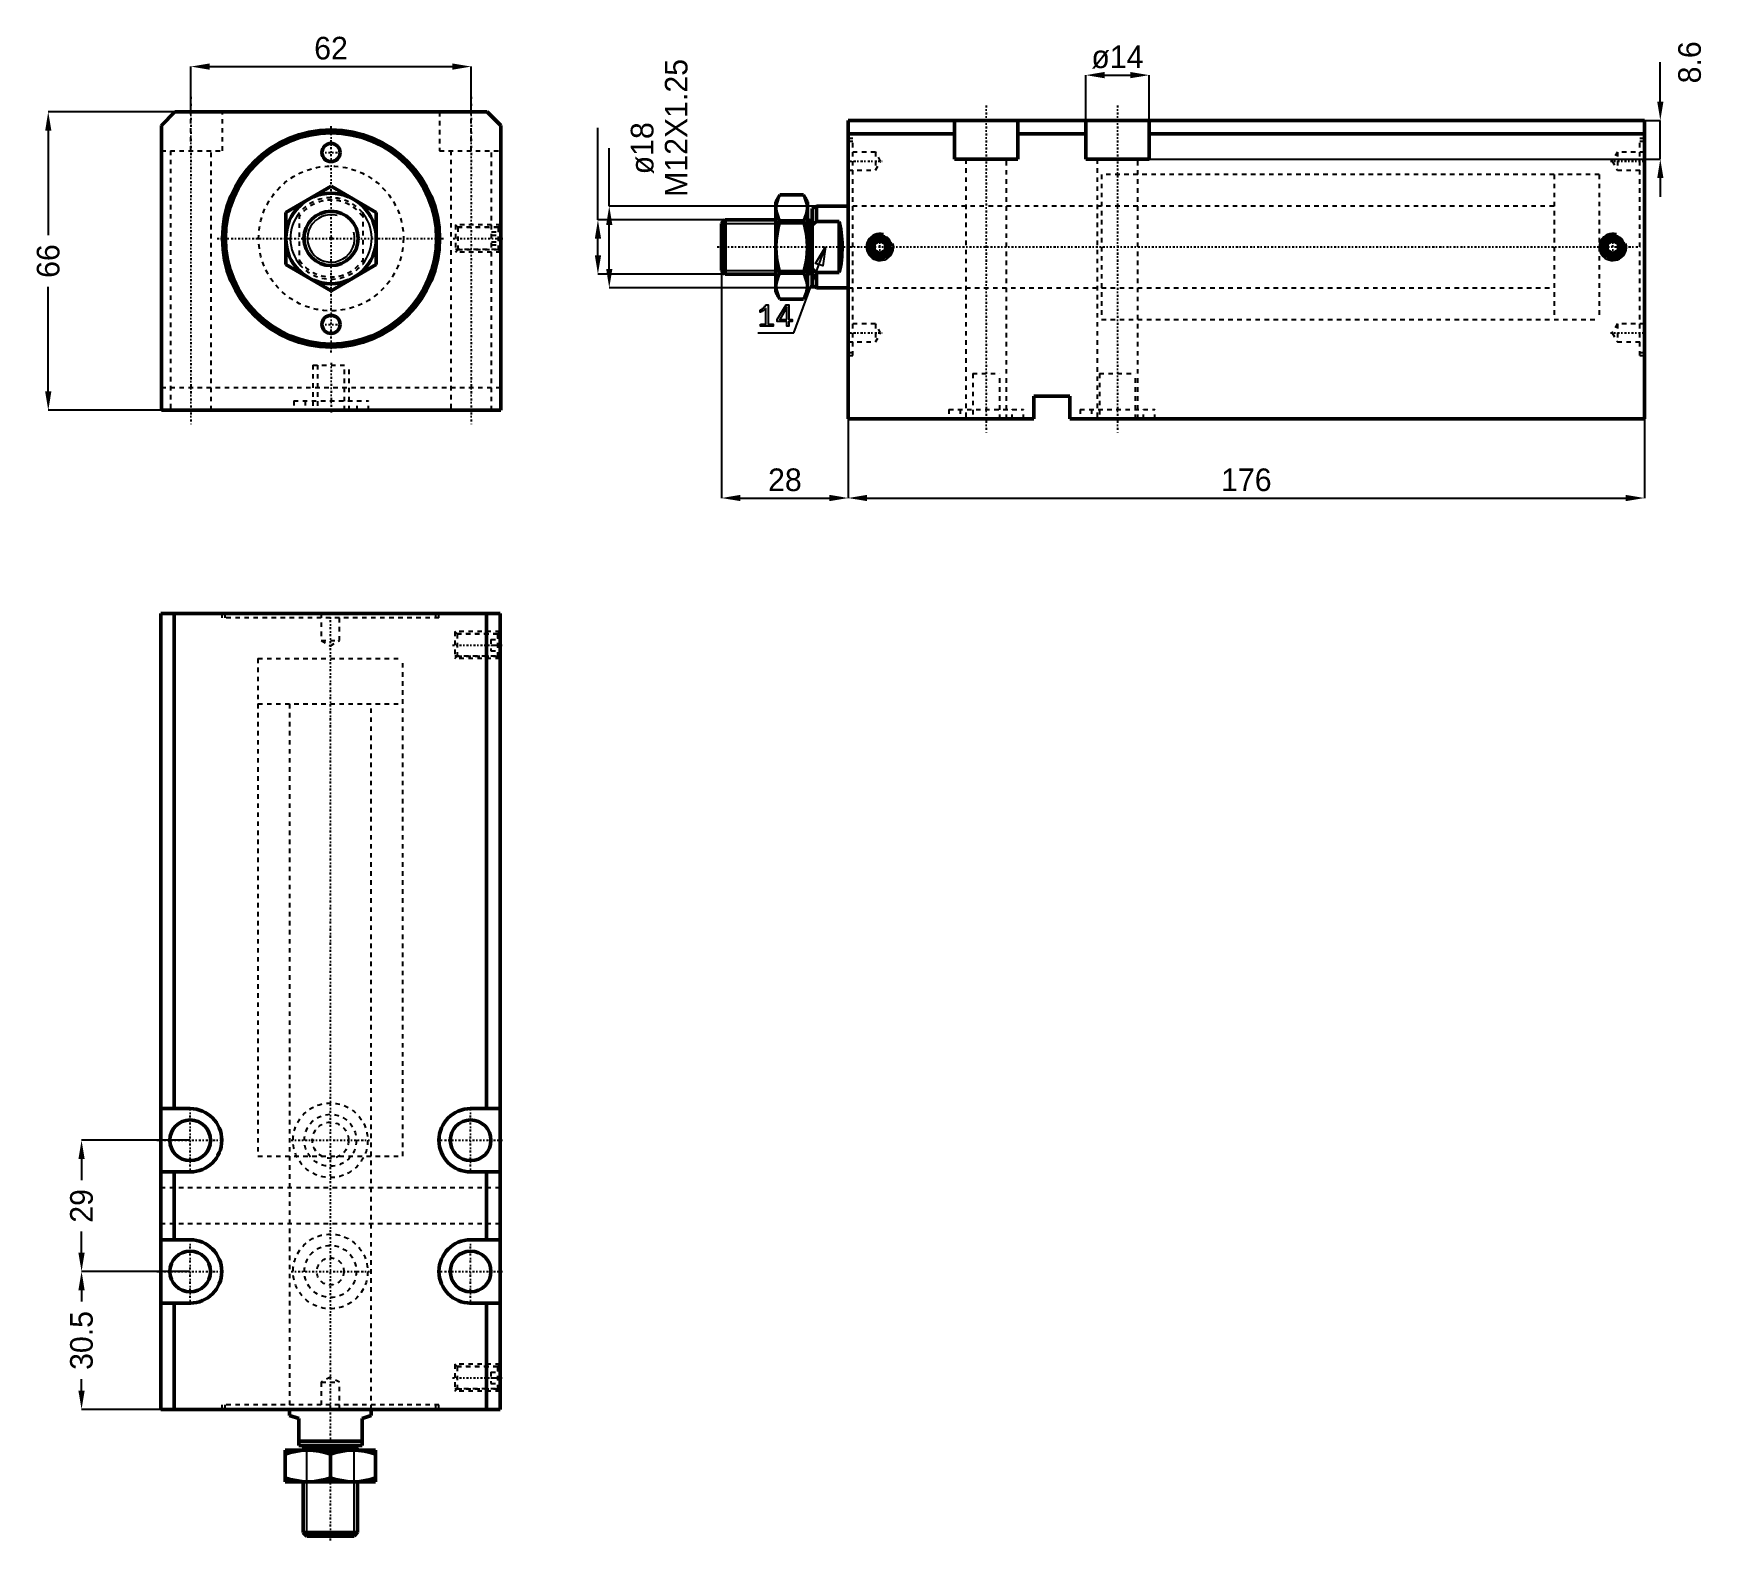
# Model space of a CAD drawing. Header units: millimetres. Extents: x -66 to 304, y -288 to 45.
import ezdxf

# ---------------------------------------------------------------- set-up
doc = ezdxf.new("R2010")
doc.units = ezdxf.units.MM
doc.linetypes.add('Center', pattern=[1.5, 0.45, -0.5, 0.05, -0.5])
doc.linetypes.add('Dashed', pattern=[2, 1, -1])
for name, color, linetype, lineweight in [('2d ConnectionPoints', 7, 'Continuous', 50), ('AM_0', 7, 'Continuous', 50), ('AM_5', 3, 'Continuous', 25), ('AM_7', 7, 'Center', 25), ('AM_9', 6, 'Dashed', 25)]:
    doc.layers.add(name, color=color, linetype=linetype, lineweight=lineweight)
doc.dimstyles.new('ISO-25', dxfattribs={"dimtxt": 2.5, "dimasz": 2.5, "dimexe": 1.25, "dimexo": 0.625, "dimtad": 1, "dimtxsty": 'Standard', "dimcen": 2.5, "dimadec": 0, "dimazin": 0, "dimtfac": 1, "dimtmove": 0, "dimatfit": 3, "dimfxl": 0, "dimarcsym": 0})

# ---------------------------------------------------------------- blocks, each defined once
blk = doc.blocks.new('1_JECX_MF_EXLA_32_100_0_rod__0_in_JECX_MF_160_EXLA_32_100_0__0')
at = {"layer": 'AM_0'}
for p, q in [((-10, 5.77), (0, 11.55)), ((0, 11.55), (10, 5.77)), ((-10, -5.77), (-10, 5.77)), ((10, 5.77), (10, -5.77)), ((0, -11.55), (-10, -5.77)), ((10, -5.77), (0, -11.55))]:
    blk.add_line(p, q, dxfattribs=at)
for radius in [10, 6]:
    blk.add_circle((0, 0), radius, dxfattribs=at)
at = {"layer": 'AM_5'}
blk.add_arc((0, 0), 5.23, 75, 15, dxfattribs=at)
at = {"layer": 'AM_9'}
for p, q in [((-7, -5.66), (-7, 5.66)), ((7, 5.66), (7, -5.66))]:
    blk.add_line(p, q, dxfattribs=at)
for points in [[(-7, 5.66), (-7.47, 5.03), (-7.88, 4.36), (-8.23, 3.65), (-8.51, 2.92), (-8.73, 2.17), (-8.89, 1.4), (-8.98, 0.62), (-9, -0.17), (-8.95, -0.95), (-8.83, -1.73), (-8.65, -2.49), (-8.4, -3.23), (-8.09, -3.95), (-7.71, -4.64), (-7.28, -5.3), (-7, -5.66)], [(7, -5.66), (7.47, -5.03), (7.88, -4.36), (8.23, -3.65), (8.51, -2.92), (8.73, -2.17), (8.89, -1.4), (8.98, -0.62), (9, 0.17), (8.95, 0.95), (8.83, 1.73), (8.65, 2.49), (8.4, 3.23), (8.09, 3.95), (7.71, 4.64), (7.28, 5.3), (7, 5.66)]]:
    blk.add_lwpolyline(points, dxfattribs=at)
for radius, start, end in [(9, 38.9424, 141.0576), (8.5, 34.5603, 145.4397), (8.5, 214.5603, 325.4397), (9, 218.9424, 321.0576)]:
    blk.add_arc((0, 0), radius, start, end, dxfattribs=at)
blk = doc.blocks.new('2_JECX_MF_EXLA_32_100_0_body__0_in_JECX_MF_160_EXLA_32_100_0__0')
at = {"layer": 'AM_0'}
for p, q in [((-34.5, 28), (-37.5, 25)), ((34.5, 28), (-34.5, 28)), ((37.5, 25), (34.5, 28)), ((-37.5, 25), (-37.5, -38)), ((37.5, -38), (37.5, 25)), ((-37.5, -38), (37.5, -38))]:
    blk.add_line(p, q, dxfattribs=at)
for centre, radius in [((0, 0), 24), ((0, 0), 23.34), ((0, 19), 2), ((0, -19), 2)]:
    blk.add_circle(centre, radius, dxfattribs=at)
at = {"layer": 'AM_5', "linetype": 'Dashed'}
for p, q in [((37.5, 3), (27.5, 3)), ((37.5, -3), (27.5, -3))]:
    blk.add_line(p, q, dxfattribs=at)
at = {"layer": 'AM_7'}
for p, q in [((-31, 31.3), (-31, -41.3)), ((31, 31.3), (31, -41.3)), ((0, -25.2), (0, 25.2)), ((-2.1, 19), (2.1, 19)), ((-25.2, 0), (25.2, 0)), ((27, 0), (38, 0)), ((-2.1, -19), (2.1, -19)), ((0, -27.5), (0, -38.5))]:
    blk.add_line(p, q, dxfattribs=at)
at = {"layer": 'AM_9'}
for p, q in [((-31, 19.4), (-31, 28)), ((-24, 19.4), (-24, 28)), ((24, 28), (24, 19.4)), ((31, 19.4), (31, 28)), ((-37.5, 19.4), (-24, 19.4)), ((-35.5, 19.4), (-35.5, -38)), ((-26.5, -38), (-26.5, 19.4)), ((24, 19.4), (37.5, 19.4)), ((26.5, 19.4), (26.5, -38)), ((35.5, -38), (35.5, 19.4)), ((28.04, 2.46), (27.5, 3)), ((27.5, 3), (27.5, -3)), ((37, 2.4), (27.5, 2.4)), ((36.96, 2.46), (28.04, 2.46)), ((28.04, 2.46), (28.04, -2.46)), ((35.5, 1.44), (37.5, 1.44)), ((35.5, 0.72), (37.5, 0.72)), ((37.5, 3), (36.96, 2.46)), ((36.96, 2.46), (36.96, -2.46)), ((37.5, 1.9), (37, 2.4)), ((37, 2.4), (37, -2.4)), ((27.5, -2.4), (37, -2.4)), ((27.5, -3), (28.04, -2.46)), ((28.04, -2.46), (36.96, -2.46)), ((35.5, -0.72), (37.5, -0.72)), ((35.5, -1.44), (37.5, -1.44)), ((36.96, -2.46), (37.5, -3)), ((37, -2.4), (37.5, -1.9)), ((-4, -28), (4, -28)), ((-4, -28), (-4, -38)), ((-3, -28), (-3, -38)), ((3, -38), (3, -28)), ((4, -38), (4, -28)), ((37.5, -33), (-37.5, -33)), ((-8.25, -35.9), (8.25, -35.9)), ((-8.25, -35.9), (-8.25, -38)), ((-5.75, -35.9), (-5.75, -38)), ((5.75, -38), (5.75, -35.9)), ((8.25, -38), (8.25, -35.9))]:
    blk.add_line(p, q, dxfattribs=at)
blk.add_circle((0, 0), 16, dxfattribs=at)
blk = doc.blocks.new('*D3')
at = {"layer": 'AM_5', "color": 0, "lineweight": -2}
for p, q in [((-31, 28), (-31, 38)), ((-26.83, 38), (26.83, 38)), ((31, 28), (31, 38))]:
    blk.add_line(p, q, dxfattribs=at)
at = {"layer": 'AM_5', "color": 0}
for points in [[(-26.83, 38.69), (-26.83, 37.31), (-31, 38)], [(26.83, 37.31), (26.83, 38.69), (31, 38)]]:
    blk.add_solid(points, dxfattribs=at)
at = {"layer": 'Defpoints', "color": 0}
for p in [(31, 38), (-31, 28), (31, 28)]:
    blk.add_point(p, dxfattribs=at)
at = {"layer": 'AM_5', "color": 0, "insert": (0, 42.05), "char_height": 5, "attachment_point": 5}
blk.add_mtext('62', dxfattribs=at)
blk = doc.blocks.new('*D4')
at = {"layer": 'AM_5', "color": 0, "lineweight": -2}
for p, q in [((-34.5, 28), (-62.5, 28)), ((-62.5, 23.83), (-62.5, 0.72)), ((-62.5, -33.83), (-62.5, -10.72)), ((-37.5, -38), (-62.5, -38))]:
    blk.add_line(p, q, dxfattribs=at)
at = {"layer": 'AM_5', "color": 0}
for points in [[(-61.81, 23.83), (-63.19, 23.83), (-62.5, 28)], [(-63.19, -33.83), (-61.81, -33.83), (-62.5, -38)]]:
    blk.add_solid(points, dxfattribs=at)
at = {"layer": 'Defpoints', "color": 0}
for p in [(-34.5, 28), (-62.5, -38), (-37.5, -38)]:
    blk.add_point(p, dxfattribs=at)
at = {"layer": 'AM_5', "color": 0, "insert": (-62.5, -5), "char_height": 5, "attachment_point": 5, "rotation": 90}
blk.add_mtext('66', dxfattribs=at)
blk = doc.blocks.new('1_JECX_MF_EXLA_32_100_0_rod__0_in_JECX_MF_160_EXLA_32_100_0__4')
at = {"layer": 'AM_0'}
for p, q in [((-9, 0), (-9, -1.35)), ((9, -1.35), (9, 0)), ((-7, -2), (-9, -1.35)), ((-7, -8), (-7, -2)), ((9, -1.35), (7, -2)), ((7, -2), (7, -8)), ((-7, -7), (7, -7)), ((-10, -9), (10, -9)), ((-10, -16), (-10, -9)), ((-7, -8), (7, -8)), ((-5.23, -8), (-6, -8.77)), ((-6, -8.77), (6, -8.77)), ((-6, -8.77), (-6, -9)), ((0, -15.11), (0, -9.89)), ((6, -8.77), (5.23, -8)), ((6, -9), (6, -8.77)), ((10, -9), (10, -16)), ((-10, -16), (10, -16)), ((-6, -16), (-6, -27.23)), ((6, -27.23), (6, -16)), ((-6, -27.23), (-5.23, -28)), ((-6, -27.23), (6, -27.23)), ((-5.23, -28), (5.23, -28)), ((5.23, -28), (6, -27.23))]:
    blk.add_line(p, q, dxfattribs=at)
for points in [[(-5, -9), (-5.36, -9), (-6.52, -9.09), (-7.68, -9.27), (-8.85, -9.54), (-10, -9.89)], [(0, -9.89), (-1.22, -9.53), (-2.45, -9.25), (-3.72, -9.06), (-5, -9)], [(5, -9), (4.64, -9), (3.48, -9.09), (2.32, -9.27), (1.15, -9.54), (0, -9.89)], [(10, -9.89), (8.78, -9.53), (7.55, -9.25), (6.28, -9.06), (5, -9)], [(-10, -15.11), (-8.78, -15.47), (-7.55, -15.75), (-6.28, -15.94), (-5, -16)], [(-5, -16), (-4.64, -16), (-3.48, -15.91), (-2.32, -15.73), (-1.15, -15.46), (0, -15.11)], [(0, -15.11), (1.22, -15.47), (2.45, -15.75), (3.72, -15.94), (5, -16)], [(5, -16), (5.36, -16), (6.52, -15.91), (7.68, -15.73), (8.85, -15.46), (10, -15.11)]]:
    blk.add_lwpolyline(points, dxfattribs=at)
at = {"layer": 'AM_5'}
for p, q in [((-5.23, -28), (-5.23, -8)), ((5.23, -28), (5.23, -8))]:
    blk.add_line(p, q, dxfattribs=at)
at = {"layer": 'AM_7'}
blk.add_line((0, -29), (0, 176.36), dxfattribs=at)
at = {"layer": 'AM_9'}
for p, q in [((-16, 166), (16, 166)), ((-16, 166), (-16, 156)), ((16, 156), (16, 166)), ((-16, 156), (16, 156)), ((-9, 156), (-9, 0)), ((9, 0), (9, 156))]:
    blk.add_line(p, q, dxfattribs=at)
blk = doc.blocks.new('2_JECX_MF_EXLA_32_100_0_body__0_in_JECX_MF_160_EXLA_32_100_0__4')
at = {"layer": 'AM_0'}
for p, q in [((37.5, 176), (-37.5, 176)), ((-37.5, 176), (-37.5, 0)), ((-34.5, 176), (-34.5, 66.5)), ((34.5, 176), (34.5, 66.5)), ((37.5, 176), (37.5, 0)), ((-31, 66.5), (-37.5, 66.5)), ((37.5, 66.5), (31, 66.5)), ((-37.5, 52.5), (-31, 52.5)), ((-34.5, 52.5), (-34.5, 37.5)), ((31, 52.5), (37.5, 52.5)), ((34.5, 52.5), (34.5, 37.5)), ((-31, 37.5), (-37.5, 37.5)), ((37.5, 37.5), (31, 37.5)), ((-37.5, 23.5), (-31, 23.5)), ((-34.5, 23.5), (-34.5, 0)), ((31, 23.5), (37.5, 23.5)), ((34.5, 23.5), (34.5, 0)), ((37.5, 0), (-37.5, 0))]:
    blk.add_line(p, q, dxfattribs=at)
for centre in [(-31, 59.5), (31, 59.5), (-31, 30.5), (31, 30.5)]:
    blk.add_circle(centre, 4.5, dxfattribs=at)
for centre, start, end in [((-31, 59.5), 270, 90), ((31, 59.5), 90, 270), ((-31, 30.5), 270, 90), ((31, 30.5), 90, 270)]:
    blk.add_arc(centre, 7, start, end, dxfattribs=at)
at = {"layer": 'AM_5', "linetype": 'Dashed'}
for p, q in [((37.5, 172), (27.5, 172)), ((37.5, 166), (27.5, 166)), ((37.5, 10), (27.5, 10)), ((37.5, 4), (27.5, 4))]:
    blk.add_line(p, q, dxfattribs=at)
at = {"layer": 'AM_7'}
for p, q in [((27, 169), (38, 169)), ((-31, 52.15), (-31, 66.85)), ((31, 52.15), (31, 66.85)), ((-38.35, 59.5), (-23.65, 59.5)), ((-8.6625, 59.5), (8.6625, 59.5)), ((23.65, 59.5), (38.35, 59.5)), ((-31, 23.15), (-31, 37.85)), ((31, 23.15), (31, 37.85)), ((-38.35, 30.5), (-23.65, 30.5)), ((-8.6625, 30.5), (8.6625, 30.5)), ((23.65, 30.5), (38.35, 30.5)), ((27, 7), (38, 7))]:
    blk.add_line(p, q, dxfattribs=at)
at = {"layer": 'AM_9'}
for p, q in [((-24, 176), (-24, 175)), ((24, 175), (-24, 175)), ((-23.34, 176), (-23.34, 175)), ((-2, 176), (-2, 170)), ((2, 170), (2, 176)), ((23.34, 175), (23.34, 176)), ((24, 175), (24, 176)), ((-2, 170), (2, 170)), ((-2, 170), (0, 168.8453)), ((0, 168.8453), (2, 170)), ((27.5, 172), (27.5, 166)), ((28.0415, 171.4585), (27.5, 172)), ((37, 171.4), (27.5, 171.4)), ((36.9585, 171.4585), (28.0415, 171.4585)), ((28.0415, 171.4585), (28.0415, 166.5415)), ((35.5, 170.25), (37.5, 170.25)), ((35.5, 170.25), (35.5, 167.75)), ((37.5, 172), (36.9585, 171.4585)), ((36.9585, 171.4585), (36.9585, 166.5415)), ((37.5, 170.9), (37, 171.4)), ((37, 171.4), (37, 166.6)), ((27.5, 166.6), (37, 166.6)), ((27.5, 166), (28.0415, 166.5415)), ((28.0415, 166.5415), (36.9585, 166.5415)), ((35.5, 169), (37.5, 169)), ((35.5, 167.75), (37.5, 167.75)), ((36.9585, 166.5415), (37.5, 166)), ((37, 166.6), (37.5, 167.1)), ((-16, 166), (16, 166)), ((-16, 166), (-16, 56)), ((16, 56), (16, 166)), ((-16, 56), (16, 56)), ((-9, 56), (-9, 0)), ((9, 0), (9, 56)), ((37.5, 49), (-37.5, 49)), ((37.5, 41), (-37.5, 41)), ((27.5, 10), (27.5, 4)), ((28.0415, 9.4585), (27.5, 10)), ((37, 9.4), (27.5, 9.4)), ((36.9585, 9.4585), (28.0415, 9.4585)), ((28.0415, 9.4585), (28.0415, 4.5415)), ((35.5, 8.25), (37.5, 8.25)), ((35.5, 8.25), (35.5, 5.75)), ((37.5, 10), (36.9585, 9.4585)), ((36.9585, 9.4585), (36.9585, 4.5415)), ((37.5, 8.9), (37, 9.4)), ((37, 9.4), (37, 4.6)), ((0, 7.1547), (-2, 6)), ((-2, 6), (-2, 0)), ((-2, 6), (2, 6)), ((2, 6), (0, 7.1547)), ((2, 0), (2, 6)), ((27.5, 4.6), (37, 4.6)), ((27.5, 4), (28.0415, 4.5415)), ((28.0415, 4.5415), (36.9585, 4.5415)), ((35.5, 7), (37.5, 7)), ((35.5, 5.75), (37.5, 5.75)), ((36.9585, 4.5415), (37.5, 4)), ((37, 4.6), (37.5, 5.1)), ((24, 1), (-24, 1)), ((-24, 1), (-24, 0)), ((-23.34, 1), (-23.34, 0)), ((23.34, 0), (23.34, 1)), ((24, 0), (24, 1))]:
    blk.add_line(p, q, dxfattribs=at)
for centre, radius in [((0, 59.5), 8.25), ((0, 59.5), 5.75), ((0, 59.5), 4), ((0, 30.5), 8.25), ((0, 30.5), 5.75), ((0, 30.5), 3)]:
    blk.add_circle(centre, radius, dxfattribs=at)
blk = doc.blocks.new('*D10')
at = {"layer": 'AM_5', "color": 0, "lineweight": -2}
for p, q in [((-31.14, -199.4), (-55.14, -199.4)), ((-55.14, -203.56), (-55.14, -208.23)), ((-55.14, -224.23), (-55.14, -219.56)), ((-31.14, -228.4), (-55.14, -228.4))]:
    blk.add_line(p, q, dxfattribs=at)
at = {"layer": 'AM_5', "color": 0}
for points in [[(-55.84, -203.56), (-54.45, -203.56), (-55.14, -199.4)], [(-55.84, -224.23), (-54.45, -224.23), (-55.14, -228.4)]]:
    blk.add_solid(points, dxfattribs=at)
at = {"layer": 'Defpoints', "color": 0}
for p in [(-55.14, -199.4), (-31.14, -199.4), (-31.14, -228.4)]:
    blk.add_point(p, dxfattribs=at)
at = {"layer": 'AM_5', "color": 0, "insert": (-55.14, -213.9), "char_height": 5, "attachment_point": 5, "rotation": 90}
blk.add_mtext('29', dxfattribs=at)
blk = doc.blocks.new('*D11')
at = {"layer": 'AM_5', "color": 0, "lineweight": -2}
for p, q in [((-31.14, -228.4), (-55.14, -228.4)), ((-55.14, -232.56), (-55.14, -235.06)), ((-55.14, -254.73), (-55.14, -252.23)), ((-37.64, -258.9), (-55.14, -258.9))]:
    blk.add_line(p, q, dxfattribs=at)
at = {"layer": 'AM_5', "color": 0}
for points in [[(-55.84, -232.56), (-54.45, -232.56), (-55.14, -228.4)], [(-55.84, -254.73), (-54.45, -254.73), (-55.14, -258.9)]]:
    blk.add_solid(points, dxfattribs=at)
at = {"layer": 'Defpoints', "color": 0}
for p in [(-31.14, -228.4), (-55.14, -258.9), (-37.64, -258.9)]:
    blk.add_point(p, dxfattribs=at)
at = {"layer": 'AM_5', "color": 0, "insert": (-55.14, -243.65), "char_height": 5, "attachment_point": 5, "rotation": 90}
blk.add_mtext('30.5', dxfattribs=at)
blk = doc.blocks.new('1_JECX_MF_EXLA_32_100_0_rod__0_in_JECX_MF_160_EXLA_32_100_0__2')
at = {"layer": 'AM_0'}
for p, q in [((-15.11, 11.55), (-16, 10)), ((-15.11, 11.55), (-9.89, 11.55)), ((-9, 10), (-9.89, 11.55)), ((-16, 10), (-16, -10)), ((-9, 10), (-9, -10)), ((-7, 9), (-8, 8.5)), ((-8, 8.5), (-8, -8.5)), ((0, 9), (-7, 9)), ((-7, 9), (-7, 5.66)), ((-27.23, 6), (-28, 5.23)), ((-28, 5.23), (-28, -5.23)), ((-16, 6), (-27.23, 6)), ((-27.23, 6), (-27.23, -6)), ((-15.11, 5.77), (-9.89, 5.77)), ((-8.77, 6), (-9, 6)), ((-8, 5.23), (-8.77, 6)), ((-8.77, 6), (-8.77, -6)), ((-7, 5.66), (-8, 4.82)), ((-2, 5.66), (-7, 5.66)), ((-2, 5.66), (-2, -5.66)), ((-28, -5.23), (-27.23, -6)), ((-27.23, -6), (-16, -6)), ((-15.11, -5.77), (-9.89, -5.77)), ((-9, -6), (-8.77, -6)), ((-8.77, -6), (-8, -5.23)), ((-7, -5.66), (-2, -5.66)), ((-7, -5.66), (-7, -9)), ((-16, -10), (-15.11, -11.55)), ((-9.89, -11.55), (-9, -10)), ((-8, -8.5), (-7, -9)), ((-7, -9), (0, -9)), ((-15.11, -11.55), (-9.89, -11.55))]:
    blk.add_line(p, q, dxfattribs=at)
for points in [[(-15.11, 11.55), (-15.47, 10.84), (-15.75, 10.13), (-15.94, 9.4), (-16, 8.66)], [(-9, 8.66), (-9, 8.87), (-9.09, 9.54), (-9.27, 10.21), (-9.54, 10.88), (-9.89, 11.55)], [(-16, 8.66), (-16, 8.45), (-15.91, 7.78), (-15.73, 7.11), (-15.46, 6.44), (-15.11, 5.77)], [(-9.89, 5.77), (-9.53, 6.48), (-9.25, 7.19), (-9.06, 7.92), (-9, 8.66)], [(-15.11, 5.77), (-15.47, 4.39), (-15.75, 2.98), (-15.93, 1.53), (-16, 0.07), (-16, 0)], [(-9, 0), (-9.06, 1.45), (-9.24, 2.89), (-9.52, 4.34), (-9.89, 5.77)], [(-2, -5.66), (-1.85, -5.03), (-1.72, -4.36), (-1.6, -3.65), (-1.51, -2.92), (-1.44, -2.17), (-1.39, -1.4), (-1.36, -0.62), (-1.35, 0.17), (-1.37, 0.95), (-1.4, 1.73), (-1.46, 2.49), (-1.55, 3.23), (-1.65, 3.95), (-1.77, 4.64), (-1.91, 5.3), (-2, 5.66)], [(-16, 0), (-15.94, -1.45), (-15.76, -2.89), (-15.48, -4.34), (-15.11, -5.77)], [(-9.89, -5.77), (-9.53, -4.39), (-9.25, -2.98), (-9.07, -1.53), (-9, -0.07), (-9, 0)], [(-15.11, -5.77), (-15.47, -6.48), (-15.75, -7.19), (-15.94, -7.92), (-16, -8.66)], [(-9, -8.66), (-9, -8.45), (-9.09, -7.78), (-9.27, -7.11), (-9.54, -6.44), (-9.89, -5.77)], [(-8, -4.82), (-7.99, -4.83), (-7, -5.66)], [(-16, -8.66), (-16, -8.87), (-15.91, -9.54), (-15.73, -10.21), (-15.46, -10.88), (-15.11, -11.55)], [(-9.89, -11.55), (-9.53, -10.84), (-9.25, -10.13), (-9.06, -9.4), (-9, -8.66)]]:
    blk.add_lwpolyline(points, dxfattribs=at)
at = {"layer": 'AM_5'}
for p, q in [((-28, 5.23), (-8, 5.23)), ((-28, -5.23), (-8, -5.23))]:
    blk.add_line(p, q, dxfattribs=at)
at = {"layer": 'AM_7'}
blk.add_line((-29, 0), (174.7, 0), dxfattribs=at)
at = {"layer": 'AM_9'}
for p, q in [((166, 16), (156, 16)), ((156, 16), (156, -16)), ((166, 16), (166, -16)), ((156, 9), (0, 9)), ((0, -9), (156, -9)), ((156, -16), (166, -16))]:
    blk.add_line(p, q, dxfattribs=at)
blk = doc.blocks.new('2_JECX_MF_EXLA_32_100_0_body__0_in_JECX_MF_160_EXLA_32_100_0__2')
at = {"layer": 'AM_0'}
for p, q in [((0, -38), (0, 28)), ((176, 28), (0, 28)), ((23.5, 28), (23.5, 19.4)), ((37.5, 19.4), (37.5, 28)), ((52.5, 19.4), (52.5, 28)), ((66.5, 19.4), (66.5, 28)), ((176, -38), (176, 28)), ((23.5, 25), (0, 25)), ((52.5, 25), (37.5, 25)), ((176, 25), (66.5, 25)), ((23.5, 19.4), (37.5, 19.4)), ((52.5, 19.4), (66.5, 19.4)), ((7, 1.44), (5.75, 0.72)), ((5.75, 0.72), (5.75, -0.72)), ((8.25, 0.72), (7, 1.44)), ((8.25, -0.72), (8.25, 0.72)), ((169, 1.44), (167.75, 0.72)), ((167.75, 0.72), (167.75, -0.72)), ((170.25, 0.72), (169, 1.44)), ((170.25, -0.72), (170.25, 0.72)), ((5.75, -0.72), (7, -1.44)), ((7, -1.44), (8.25, -0.72)), ((167.75, -0.72), (169, -1.44)), ((169, -1.44), (170.25, -0.72)), ((41, -33), (41, -38)), ((49, -33), (41, -33)), ((49, -38), (49, -33)), ((41, -38), (0, -38)), ((176, -38), (49, -38))]:
    blk.add_line(p, q, dxfattribs=at)
for centre, radius in [((7, 0), 2.46), ((7, 0), 2.4), ((7, 0), 1.9), ((169, 0), 2.46), ((169, 0), 2.4), ((169, 0), 1.9)]:
    blk.add_circle(centre, radius, dxfattribs=at)
at = {"layer": 'AM_5'}
for centre in [(7, 0), (169, 0)]:
    blk.add_arc(centre, 3, 75, 15, dxfattribs=at)
at = {"layer": 'AM_7'}
for p, q in [((30.5, 31.3), (30.5, -41.3)), ((59.5, 31.3), (59.5, -41.3)), ((-0.36, 19), (7.51, 19)), ((168.49, 19), (176.36, 19)), ((7, -3.15), (7, 3.15)), ((169, -3.15), (169, 3.15)), ((176.05, 0), (174.95, 0)), ((-0.36, -19), (7.51, -19)), ((168.49, -19), (176.36, -19))]:
    blk.add_line(p, q, dxfattribs=at)
at = {"layer": 'AM_9'}
for p, q in [((1, 24), (0, 24)), ((1, 23.34), (0, 23.34)), ((1, -24), (1, 24)), ((175, -24), (175, 24)), ((176, 24), (175, 24)), ((176, 23.34), (175, 23.34)), ((6, 21), (0, 21)), ((7.15, 19), (6, 21)), ((6, 21), (6, 17)), ((6, 17), (7.15, 19)), ((26, 19.4), (26, -38)), ((35, -38), (35, 19.4)), ((55, 19.4), (55, -38)), ((64, -38), (64, 19.4)), ((170, 21), (168.85, 19)), ((168.85, 19), (170, 17)), ((176, 21), (170, 21)), ((170, 21), (170, 17)), ((0, 17), (6, 17)), ((166, 16), (56, 16)), ((56, 16), (56, -16)), ((166, 16), (166, -16)), ((170, 17), (176, 17)), ((56, 9), (0, 9)), ((0, -9), (56, -9)), ((6, -17), (0, -17)), ((7.15, -19), (6, -17)), ((6, -17), (6, -21)), ((56, -16), (166, -16)), ((170, -17), (168.85, -19)), ((176, -17), (170, -17)), ((170, -17), (170, -21)), ((0, -21), (6, -21)), ((6, -21), (7.15, -19)), ((168.85, -19), (170, -21)), ((170, -21), (176, -21)), ((0, -23.34), (1, -23.34)), ((0, -24), (1, -24)), ((175, -23.34), (176, -23.34)), ((175, -24), (176, -24)), ((27.5, -28), (33.5, -28)), ((27.5, -28), (27.5, -38)), ((33.5, -38), (33.5, -28)), ((55.5, -28), (63.5, -28)), ((55.5, -28), (55.5, -38)), ((63.5, -38), (63.5, -28)), ((22.25, -35.9), (38.75, -35.9)), ((22.25, -35.9), (22.25, -38)), ((24.75, -35.9), (24.75, -38)), ((36.25, -38), (36.25, -35.9)), ((38.75, -38), (38.75, -35.9)), ((51.25, -35.9), (67.75, -35.9)), ((51.25, -35.9), (51.25, -38)), ((53.75, -35.9), (53.75, -38)), ((65.25, -38), (65.25, -35.9)), ((67.75, -38), (67.75, -35.9))]:
    blk.add_line(p, q, dxfattribs=at)
blk = doc.blocks.new('*D21')
at = {"layer": 'AM_5', "color": 0, "lineweight": -2}
for p, q in [((166.83, 26.11), (166.83, 36.11)), ((171, 36.11), (176.67, 36.11)), ((180.83, 26.11), (180.83, 36.11))]:
    blk.add_line(p, q, dxfattribs=at)
at = {"layer": 'AM_5', "color": 0}
for points in [[(171, 36.81), (171, 35.42), (166.83, 36.11)], [(176.67, 36.81), (176.67, 35.42), (180.83, 36.11)]]:
    blk.add_solid(points, dxfattribs=at)
at = {"layer": 'Defpoints', "color": 0}
for p in [(180.83, 36.11), (166.83, 26.11), (180.83, 26.11)]:
    blk.add_point(p, dxfattribs=at)
at = {"layer": 'AM_5', "color": 0, "insert": (173.83, 40.11), "char_height": 5, "attachment_point": 5}
blk.add_mtext('ø14', dxfattribs=at)
blk = doc.blocks.new('*D22')
at = {"layer": 'AM_5', "color": 0, "lineweight": -2}
for p, q in [((293.83, 30.28), (293.83, 38.94)), ((180.83, 26.11), (293.83, 26.11)), ((293.83, 17.51), (293.83, 26.11)), ((180.83, 17.51), (293.83, 17.51)), ((293.83, 13.34), (293.83, 9.18))]:
    blk.add_line(p, q, dxfattribs=at)
at = {"layer": 'AM_5', "color": 0}
for points in [[(293.14, 30.28), (294.53, 30.28), (293.83, 26.11)], [(293.14, 13.34), (294.53, 13.34), (293.83, 17.51)]]:
    blk.add_solid(points, dxfattribs=at)
at = {"layer": 'Defpoints', "color": 0}
for p in [(180.83, 26.11), (293.83, 26.11), (180.83, 17.51)]:
    blk.add_point(p, dxfattribs=at)
at = {"layer": 'AM_5', "color": 0, "insert": (300.33, 38.94), "char_height": 5, "attachment_point": 5, "rotation": 90}
blk.add_mtext('8.6', dxfattribs=at)
blk = doc.blocks.new('*D23')
at = {"layer": 'AM_5', "color": 0, "lineweight": -2}
for p, q in [((114.33, -39.89), (114.33, -57.39)), ((290.33, -39.89), (290.33, -57.39)), ((118.5, -57.39), (286.17, -57.39))]:
    blk.add_line(p, q, dxfattribs=at)
at = {"layer": 'AM_5', "color": 0}
for points in [[(118.5, -56.69), (118.5, -58.08), (114.33, -57.39)], [(286.17, -56.69), (286.17, -58.08), (290.33, -57.39)]]:
    blk.add_solid(points, dxfattribs=at)
at = {"layer": 'Defpoints', "color": 0}
for p in [(114.33, -39.89), (290.33, -39.89), (290.33, -57.39)]:
    blk.add_point(p, dxfattribs=at)
at = {"layer": 'AM_5', "color": 0, "insert": (202.33, -53.39), "char_height": 5, "attachment_point": 5}
blk.add_mtext('176', dxfattribs=at)
blk = doc.blocks.new('*D24')
at = {"layer": 'AM_5', "color": 0, "lineweight": -2}
for p, q in [((86.33, -1.89), (86.33, -57.39)), ((114.33, -39.89), (114.33, -57.39)), ((90.5, -57.39), (110.17, -57.39))]:
    blk.add_line(p, q, dxfattribs=at)
at = {"layer": 'AM_5', "color": 0}
for points in [[(90.5, -56.69), (90.5, -58.08), (86.33, -57.39)], [(110.17, -56.69), (110.17, -58.08), (114.33, -57.39)]]:
    blk.add_solid(points, dxfattribs=at)
at = {"layer": 'Defpoints', "color": 0}
for p in [(86.33, -1.89), (114.33, -39.89), (114.33, -57.39)]:
    blk.add_point(p, dxfattribs=at)
at = {"layer": 'AM_5', "color": 0, "insert": (100.33, -53.39), "char_height": 5, "attachment_point": 5}
blk.add_mtext('28', dxfattribs=at)
blk = doc.blocks.new('*D25')
at = {"layer": 'AM_5', "color": 0, "lineweight": -2}
for p, q in [((61.5, 7.11), (61.5, 19.94)), ((107.33, 7.11), (61.5, 7.11)), ((61.5, -6.72), (61.5, 2.94)), ((107.33, -10.89), (61.5, -10.89))]:
    blk.add_line(p, q, dxfattribs=at)
at = {"layer": 'AM_5', "color": 0}
for points in [[(60.81, 2.94), (62.2, 2.94), (61.5, 7.11)], [(60.81, -6.72), (62.2, -6.72), (61.5, -10.89)]]:
    blk.add_solid(points, dxfattribs=at)
at = {"layer": 'Defpoints', "color": 0}
for p in [(61.5, 7.11), (107.33, 7.11), (107.33, -10.89)]:
    blk.add_point(p, dxfattribs=at)
at = {"layer": 'AM_5', "color": 0, "insert": (68.83, 19.94), "char_height": 5, "attachment_point": 5, "rotation": 90}
blk.add_mtext('ø18', dxfattribs=at)
blk = doc.blocks.new('*D26')
at = {"layer": 'AM_5', "color": 0, "lineweight": -2}
for p, q in [((59, 4.11), (59, 24.44)), ((87.1, 4.11), (59, 4.11)), ((59, -3.72), (59, -0.06)), ((87.33, -7.89), (59, -7.89))]:
    blk.add_line(p, q, dxfattribs=at)
at = {"layer": 'AM_5', "color": 0}
for points in [[(58.31, -0.06), (59.7, -0.06), (59, 4.11)], [(58.31, -3.72), (59.7, -3.72), (59, -7.89)]]:
    blk.add_solid(points, dxfattribs=at)
at = {"layer": 'Defpoints', "color": 0}
for p in [(59, 4.11), (87.1, 4.11), (87.33, -7.89)]:
    blk.add_point(p, dxfattribs=at)
at = {"layer": 'AM_5', "color": 0, "insert": (76.33, 24.44), "char_height": 5, "attachment_point": 5, "rotation": 90}
blk.add_mtext('M12X1.25', dxfattribs=at)

msp = doc.modelspace()

# ---------------------------------------------------------------- linework, layer by layer
at = {"layer": '2d ConnectionPoints'}
for p in [(0, 0), (114.335, -1.889), (-0.143, -258.897)]:
    msp.add_point(p, dxfattribs=at)
at = {"layer": 'AM_5'}
for p, q in [((102.335, -20.889), (109.335, -1.889)), ((94.335, -20.889), (102.335, -20.889))]:
    msp.add_line(p, q, dxfattribs=at)
for points in [[(109.335, -1.889), (108.677, -6.087), (107.113, -5.511), (109.335, -1.889)], [(94.943, -18.973), (96.139, -18.973), (96.139, -15.457), (96.139, -15.457), (96.074, -15.522), (95.966, -15.623), (95.966, -15.623), (95.842, -15.728), (95.752, -15.801), (95.752, -15.801), (95.658, -15.874), (95.516, -15.977), (95.516, -15.977), (95.373, -16.073), (95.277, -16.133), (95.277, -16.133), (95.184, -16.187), (95.054, -16.253), (95.054, -16.253), (94.936, -16.3), (94.865, -16.321), (94.865, -15.827), (94.865, -15.827), (94.954, -15.785), (95.093, -15.705), (95.093, -15.705), (95.241, -15.605), (95.344, -15.527), (95.344, -15.527), (95.448, -15.443), (95.598, -15.313), (95.598, -15.313), (95.743, -15.179), (95.836, -15.086), (95.836, -15.086), (95.925, -14.995), (96.044, -14.867), (96.044, -14.867), (96.145, -14.749), (96.204, -14.677), (96.62, -14.677), (96.62, -18.973), (97.705, -18.973), (97.705, -19.389), (94.943, -19.389), (94.943, -18.973)], [(100.759, -18.349), (98.653, -18.349), (98.653, -17.927), (100.571, -14.677), (101.214, -14.677), (101.214, -17.911), (101.916, -17.911), (101.916, -18.349), (101.214, -18.349), (101.214, -19.389), (100.759, -19.389), (100.759, -18.349)], [(100.766, -17.911), (100.766, -15.223), (99.212, -17.911), (100.766, -17.911)]]:
    msp.add_lwpolyline(points, dxfattribs=at)

# ---------------------------------------------------------------- block references
for name, p in [('2_JECX_MF_EXLA_32_100_0_body__0_in_JECX_MF_160_EXLA_32_100_0__0', (0, 0)), ('2_JECX_MF_EXLA_32_100_0_body__0_in_JECX_MF_160_EXLA_32_100_0__2', (114.335, -1.889)), ('1_JECX_MF_EXLA_32_100_0_rod__0_in_JECX_MF_160_EXLA_32_100_0__0', (0, 0)), ('1_JECX_MF_EXLA_32_100_0_rod__0_in_JECX_MF_160_EXLA_32_100_0__2', (114.335, -1.889)), ('2_JECX_MF_EXLA_32_100_0_body__0_in_JECX_MF_160_EXLA_32_100_0__4', (-0.143, -258.897)), ('1_JECX_MF_EXLA_32_100_0_rod__0_in_JECX_MF_160_EXLA_32_100_0__4', (-0.143, -258.897))]:
    msp.add_blockref(name, p)

# ---------------------------------------------------------------- dimensions: what is measured, and where the dimension line sits
for base, p1, p2, text, picture, middle in [((31, 38), (-31, 28), (31, 28), '62', '*D3', (0, 38)), ((180.835, 36.111), (166.835, 26.111), (180.835, 26.111), 'ø14', '*D21', (173.835, 36.111)), ((114.335, -57.389), (86.335, -1.889), (114.335, -39.889), '28', '*D24', (100.335, -57.389)), ((290.335, -57.389), (114.335, -39.889), (290.335, -39.889), '176', '*D23', (202.335, -57.389))]:
    dim = msp.add_linear_dim(base=base, p1=p1, p2=p2, text=text, dimstyle='ISO-25', override={"dimtxt": 5, "dimasz": 4.166667, "dimexe": 0, "dimexo": 0, "dimgap": 1.5}, dxfattribs=at)
    dim.commit()
    dim.dimension.update_dxf_attribs({"geometry": picture, "text_midpoint": middle, "dimtype": 160})
for base, p1, p2, text, picture, middle in [((293.835, 26.111), (180.835, 17.511), (180.835, 26.111), '8.6', '*D22', (300.335, 38.944)), ((59.002, 4.111), (87.335, -7.889), (87.102, 4.111), 'M12X1.25', '*D26', (76.335, 24.444)), ((-62.5, -38), (-34.5, 28), (-37.5, -38), '66', '*D4', (-62.5, -5)), ((61.502, 7.111), (107.335, -10.889), (107.335, 7.111), 'ø18', '*D25', (68.835, 19.944)), ((-55.143, -199.397), (-31.143, -228.397), (-31.143, -199.397), '29', '*D10', (-55.143, -213.897)), ((-55.143, -258.897), (-31.143, -228.397), (-37.643, -258.897), '30.5', '*D11', (-55.143, -243.647))]:
    dim = msp.add_linear_dim(base=base, p1=p1, p2=p2, angle=90, text=text, dimstyle='ISO-25', override={"dimtxt": 5, "dimasz": 4.166667, "dimexe": 0, "dimexo": 0, "dimgap": 1.5}, dxfattribs=at)
    dim.commit()
    dim.dimension.update_dxf_attribs({"geometry": picture, "text_midpoint": middle, "dimtype": 160, "text_rotation": 90})

doc.saveas('drawing.dxf')
